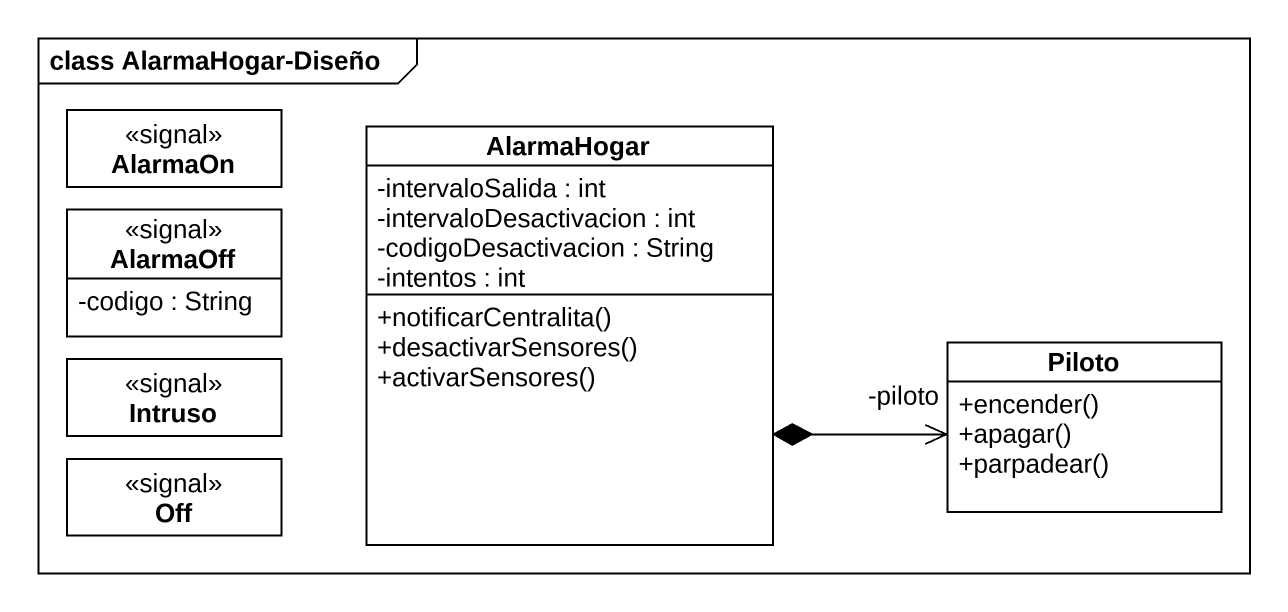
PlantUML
@startuml
mainframe class AlarmaHogar-Diseño
hide circle
hide empty members
skinparam classAttributeIconSize 0
class AlarmaOn <<signal>>
class AlarmaOff <<signal>> {
  -codigo : String
}
class AlarmaHogar {
  -intervaloSalida : int
  -intervaloDesactivacion : int
  -codigoDesactivacion : String
  -intentos : int
  +notificarCentralita()
  +desactivarSensores()
  +activarSensores()
}
class Intruso <<signal>>
class Piloto {
  +encender()
  +apagar()
  +parpadear()
}
class Off <<signal>>
AlarmaHogar *-right-> "-piloto" Piloto
@enduml
